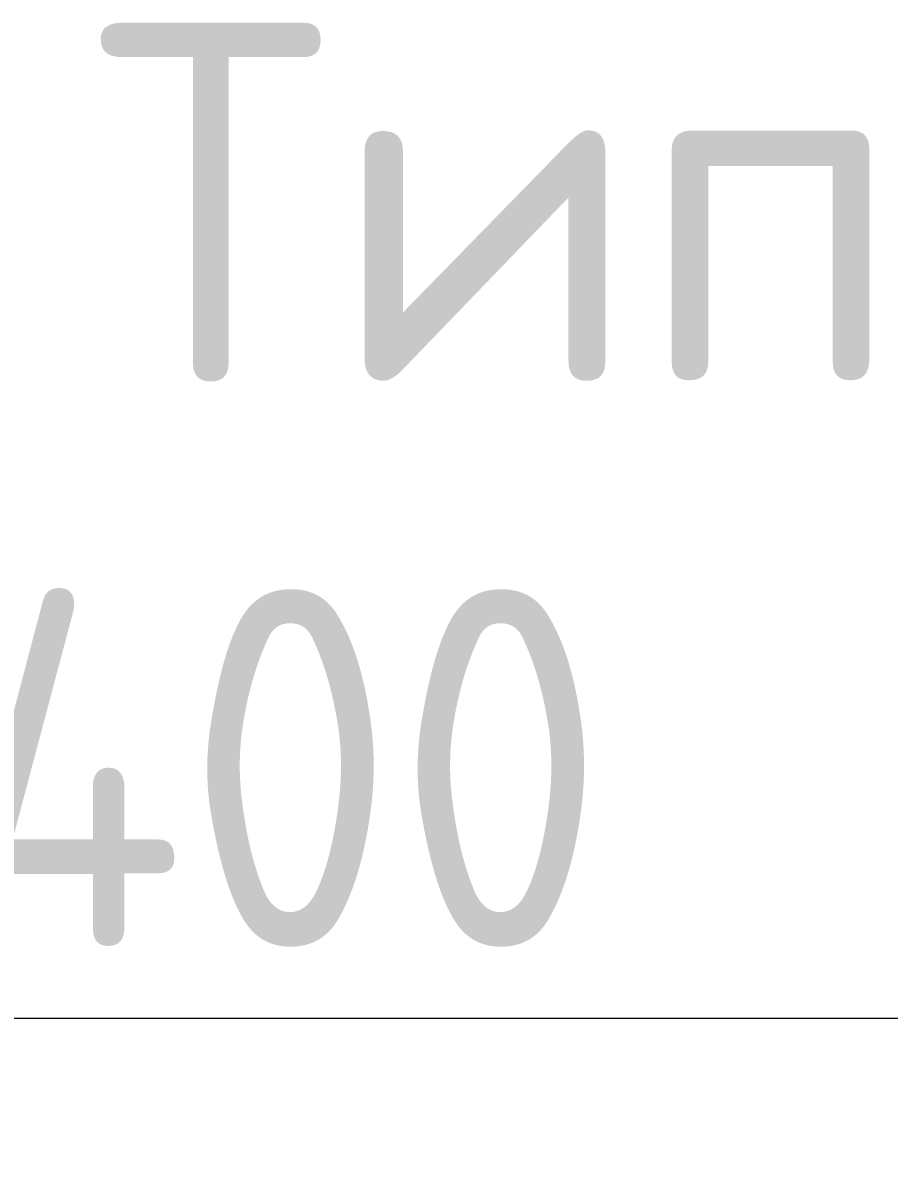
# Model space of a CAD drawing. Header units: millimetres. Extents: x -60946 to 138510, y -262288 to 24501.
# Drawn here: x -15597 to -14992, y -181769 to -180973 of the extents above; entities that cross this region are included whole.
import ezdxf

# ---------------------------------------------------------------- set-up
doc = ezdxf.new("R2010")
doc.units = ezdxf.units.MM
doc.layers.add('2)Тип-4', color=7, linetype='Continuous', lineweight=30, true_color=0x0080c0)
doc.layers.add('Размеры', color=7, linetype='Continuous', lineweight=9)
doc.styles.add('GOST Common_2', font='', dxfattribs={"width": 0.9, "height": 250})
doc.styles.add('GOST Common_4', font='', dxfattribs={"height": 250})
doc.styles.get('GOST Common_2').set_extended_font_data('GOST Common')
doc.styles.get('GOST Common_4').set_extended_font_data('GOST Common')
doc.dimstyles.new('ADSK_Основной_2_0_3', dxfattribs={"dimscale": 304.8, "dimtxt": 201.142999, "dimasz": 0.463911, "dimexe": 0.328084, "dimexo": 0.328084, "dimgap": 0.164042, "dimtad": 1, "dimdec": 3, "dimrnd": 0.001, "dimdsep": 46, "dimtxsty": 'GOST Common_2', "dimblk1": 'OBLIQUE', "dimblk2": 'OBLIQUE', "dimsah": 1, "dimcen": 0.09, "dimdle": 0.328084, "dimazin": 2, "dimtfac": 1, "dimtdec": 4, "dimtix": 1, "dimtmove": 0, "dimatfit": 3, "dimfxl": 1, "dimtvp": 1, "dimtolj": 1, "dimtzin": 0, "dimlwd": 20, "dimlwe": 20, "dimarcsym": 2})

# ---------------------------------------------------------------- blocks, each defined once
blk = doc.blocks.new('_Oblique')
at = {"color": 0, "linetype": 'ByBlock', "lineweight": -2}
blk.add_line((-0.5, -0.5), (0.5, 0.5), dxfattribs=at)
blk = doc.blocks.new('*D6406')
at = {"layer": 'Defpoints', "color": 0, "transparency": 16777216}
for p in [(-14290.64, -181048.49), (-16690.64, -181569.47), (-14290.64, -181669.45)]:
    blk.add_point(p, dxfattribs=at)
at = {"layer": 'Размеры', "color": 0, "lineweight": 20, "transparency": 16777216}
for p, q in [((-14290.64, -181148.49), (-14290.64, -181769.45)), ((-16790.64, -181669.45), (-14190.64, -181669.45)), ((-16690.64, -181669.47), (-16690.64, -181769.45))]:
    blk.add_line(p, q, dxfattribs=at)
at = {"layer": 'Размеры', "color": 0, "lineweight": 20, "transparency": 16777216, "xscale": 141.4, "yscale": 141.4, "zscale": 141.4, "rotation": 180}
blk.add_blockref('_Oblique', (-16690.64, -181669.45), dxfattribs=at)
at = {"layer": 'Размеры', "color": 0, "lineweight": 20, "transparency": 16777216, "xscale": 141.4, "yscale": 141.4, "zscale": 141.4}
blk.add_blockref('_Oblique', (-14290.64, -181669.45), dxfattribs=at)
at = {"layer": 'Размеры', "color": 0, "lineweight": 9, "transparency": 16777216, "insert": (-15490.64, -181494.45), "char_height": 250, "width": 625.9297, "attachment_point": 5, "style": 'GOST Common_2'}
blk.add_mtext('\\A1;2400', dxfattribs=at)

msp = doc.modelspace()

# ---------------------------------------------------------------- texts
at = {"layer": '2)Тип-4', "color": 116, "lineweight": 30, "true_color": 0x008040, "insert": (-15550.4811, -180974.2311), "char_height": 250, "width": 673.4175, "attachment_point": 1, "style": 'GOST Common_4'}
msp.add_mtext('Тип', dxfattribs=at)

# ---------------------------------------------------------------- dimensions: what is measured, and where the dimension line sits
at = {"layer": 'Размеры', "lineweight": 9}
dim = msp.add_linear_dim(base=(-14290.6385, -181669.453), p1=(-16690.6385, -181569.4681), p2=(-14290.6385, -181048.4914), dimstyle='ADSK_Основной_2_0_3', override={"dimpost": '<>', "dimfxl": 2455.894283}, dxfattribs=at)
dim.commit()
dim.dimension.update_dxf_attribs({"geometry": '*D6406', "text_midpoint": (-15490.6385, -181494.453)})

doc.saveas('drawing.dxf')
